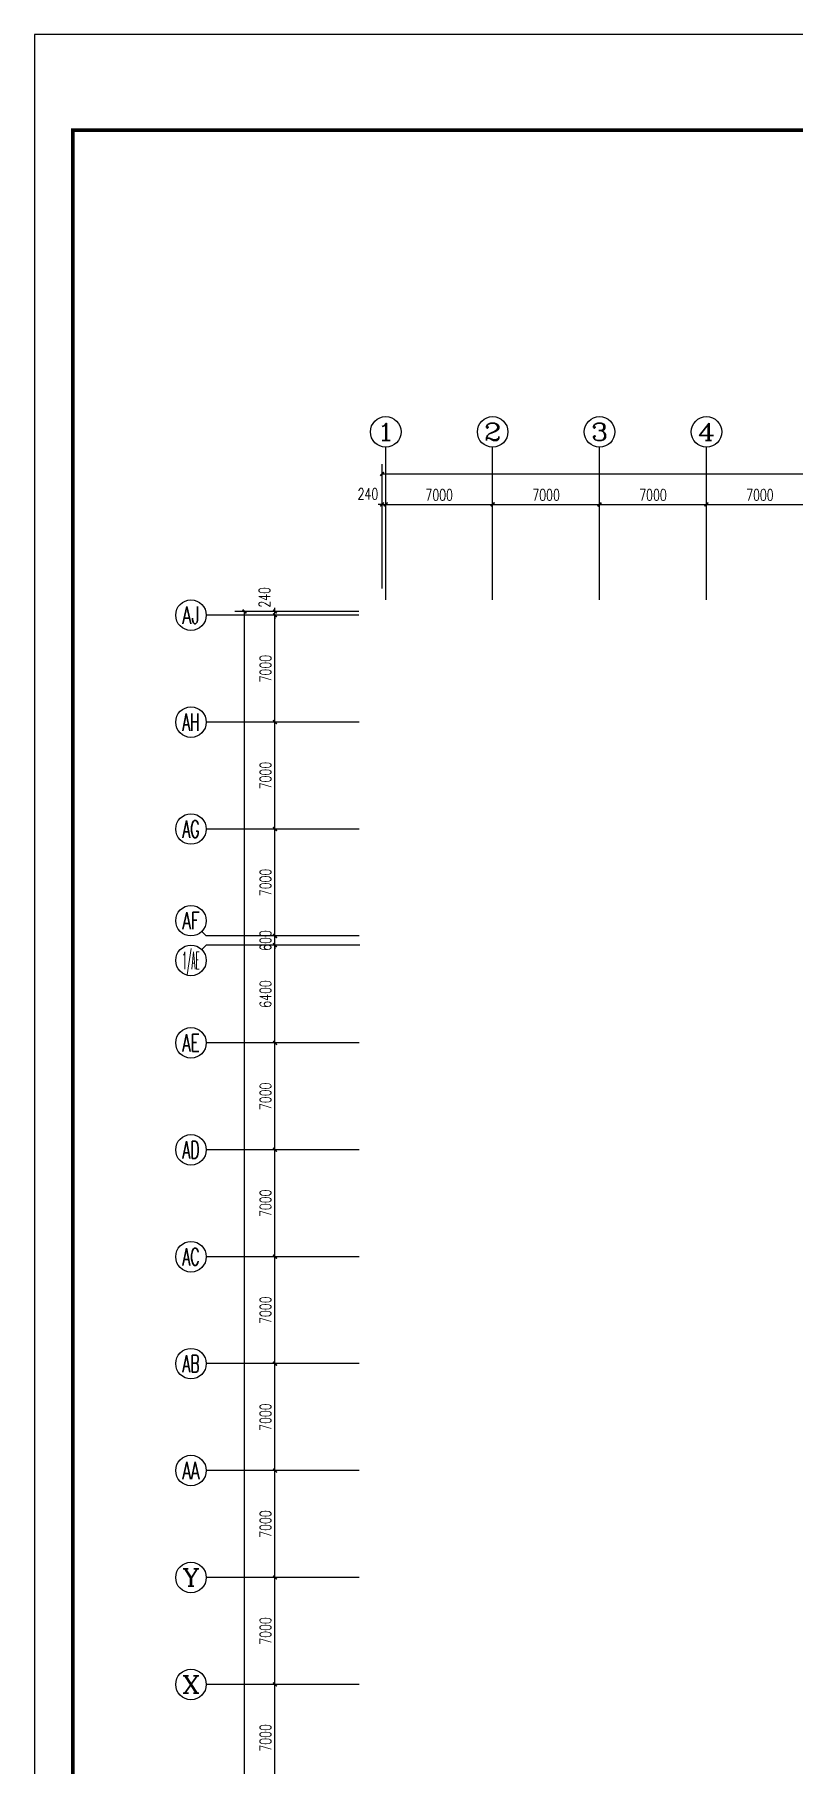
# Model space of a CAD drawing. Extents: x -496980 to 486425, y -292187 to -29437.
# Drawn here: x 177129 to 226873, y -142744 to -29437 of the extents above; entities that cross this region are included whole.
import ezdxf
from ezdxf.enums import TextEntityAlignment as Align

# ---------------------------------------------------------------- set-up
doc = ezdxf.new("R2010")
doc.units = 0
doc.header["$LTSCALE"] = 1000
doc.header["$MEASUREMENT"] = 0
for name, color, linetype in [('AXIS', 3, 'Continuous'), ('AXIS_TEXT', 7, 'Continuous'), ('PUB_TITLE', 4, 'Continuous')]:
    doc.layers.add(name, color=color, linetype=linetype)
doc.styles.add('_TCH_AXIS', font='COMPLEX', dxfattribs={"bigfont": 'GBCBIG'})
doc.styles.add('_TCH_DIM_T3', font='SIMPLEX', dxfattribs={"width": 0.705882, "bigfont": 'GBCBIG'})
doc.styles.add('COMPLEX', font='COMPLEX')
doc.dimstyles.new('_TCH_ARCH&&250', dxfattribs={"dimtxt": 743.75, "dimasz": 250, "dimexe": 625, "dimexo": 750, "dimgap": 250, "dimtad": 1, "dimdec": 0, "dimzin": 0, "dimdsep": 46, "dimtxsty": '_TCH_DIM_T3', "dimblk": 'ARCHTICK', "dimcen": 0.09, "dimclrt": 7, "dimazin": 2, "dimtfac": 1, "dimtdec": 0, "dimtix": 1, "dimtmove": 2, "dimatfit": 3, "dimfxl": 0, "dimtolj": 1, "dimtzin": 0, "dimarcsym": 0})

# ---------------------------------------------------------------- blocks, each defined once
blk = doc.blocks.new('_ArchTick')
at = {"color": 0, "linetype": 'ByBlock', "const_width": 0.4}
blk.add_lwpolyline([(-0.5, -0.5), (0.5, 0.5)], dxfattribs=at)
blk = doc.blocks.new('*D50')
at = {"layer": 'AXIS', "color": 0, "lineweight": -2}
for p, q in [((199877, -65694), (199877, -59569)), ((200117, -65694), (200117, -59569)), ((199877, -60194), (199627, -60194)), ((199877, -60194), (200117, -60194)), ((200117, -60194), (200367, -60194))]:
    blk.add_line(p, q, dxfattribs=at)
at = {"layer": 'Defpoints', "color": 0}
for p in [(200117, -60194), (199877, -66444), (200117, -66444)]:
    blk.add_point(p, dxfattribs=at)
at = {"layer": 'AXIS', "color": 0, "lineweight": -2, "xscale": 250, "yscale": 250, "zscale": 250}
blk.add_blockref('_ArchTick', (199877, -60194), dxfattribs=at)
at = {"layer": 'AXIS', "color": 0, "lineweight": -2, "xscale": 250, "yscale": 250, "zscale": 250, "rotation": 180}
blk.add_blockref('_ArchTick', (200117, -60194), dxfattribs=at)
at = {"layer": 'AXIS', "color": 7, "insert": (198952, -59507), "char_height": 743.8, "attachment_point": 5, "style": '_TCH_DIM_T3'}
blk.add_mtext('\\A1;240', dxfattribs=at)
blk = doc.blocks.new('*D51')
at = {"layer": 'AXIS', "color": 0, "lineweight": -2}
for p, q in [((200117, -65694), (200117, -59569)), ((207117, -65694), (207117, -59569)), ((200117, -60194), (207117, -60194))]:
    blk.add_line(p, q, dxfattribs=at)
at = {"layer": 'Defpoints', "color": 0}
for p in [(207117, -60194), (200117, -66444), (207117, -66444)]:
    blk.add_point(p, dxfattribs=at)
at = {"layer": 'AXIS', "color": 0, "lineweight": -2, "xscale": 250, "yscale": 250, "zscale": 250, "rotation": 180}
blk.add_blockref('_ArchTick', (200117, -60194), dxfattribs=at)
at = {"layer": 'AXIS', "color": 0, "lineweight": -2, "xscale": 250, "yscale": 250, "zscale": 250}
blk.add_blockref('_ArchTick', (207117, -60194), dxfattribs=at)
at = {"layer": 'AXIS', "color": 7, "insert": (203617, -59572), "char_height": 743.8, "attachment_point": 5, "style": '_TCH_DIM_T3'}
blk.add_mtext('\\A1;7000', dxfattribs=at)
blk = doc.blocks.new('*D52')
at = {"layer": 'AXIS', "color": 0, "lineweight": -2}
for p, q in [((207117, -65694), (207117, -59569)), ((214117, -65694), (214117, -59569)), ((207117, -60194), (214117, -60194))]:
    blk.add_line(p, q, dxfattribs=at)
at = {"layer": 'Defpoints', "color": 0}
for p in [(214117, -60194), (207117, -66444), (214117, -66444)]:
    blk.add_point(p, dxfattribs=at)
at = {"layer": 'AXIS', "color": 0, "lineweight": -2, "xscale": 250, "yscale": 250, "zscale": 250, "rotation": 180}
blk.add_blockref('_ArchTick', (207117, -60194), dxfattribs=at)
at = {"layer": 'AXIS', "color": 0, "lineweight": -2, "xscale": 250, "yscale": 250, "zscale": 250}
blk.add_blockref('_ArchTick', (214117, -60194), dxfattribs=at)
at = {"layer": 'AXIS', "color": 7, "insert": (210617, -59572), "char_height": 743.8, "attachment_point": 5, "style": '_TCH_DIM_T3'}
blk.add_mtext('\\A1;7000', dxfattribs=at)
blk = doc.blocks.new('*D53')
at = {"layer": 'AXIS', "color": 0, "lineweight": -2}
for p, q in [((214117, -65694), (214117, -59569)), ((221117, -65694), (221117, -59569)), ((214117, -60194), (221117, -60194))]:
    blk.add_line(p, q, dxfattribs=at)
at = {"layer": 'Defpoints', "color": 0}
for p in [(221117, -60194), (214117, -66444), (221117, -66444)]:
    blk.add_point(p, dxfattribs=at)
at = {"layer": 'AXIS', "color": 0, "lineweight": -2, "xscale": 250, "yscale": 250, "zscale": 250, "rotation": 180}
blk.add_blockref('_ArchTick', (214117, -60194), dxfattribs=at)
at = {"layer": 'AXIS', "color": 0, "lineweight": -2, "xscale": 250, "yscale": 250, "zscale": 250}
blk.add_blockref('_ArchTick', (221117, -60194), dxfattribs=at)
at = {"layer": 'AXIS', "color": 7, "insert": (217617, -59572), "char_height": 743.8, "attachment_point": 5, "style": '_TCH_DIM_T3'}
blk.add_mtext('\\A1;7000', dxfattribs=at)
blk = doc.blocks.new('*D54')
at = {"layer": 'AXIS', "color": 0, "lineweight": -2}
for p, q in [((221117, -65694), (221117, -59569)), ((228117, -65694), (228117, -59569)), ((221117, -60194), (228117, -60194))]:
    blk.add_line(p, q, dxfattribs=at)
at = {"layer": 'Defpoints', "color": 0}
for p in [(228117, -60194), (221117, -66444), (228117, -66444)]:
    blk.add_point(p, dxfattribs=at)
at = {"layer": 'AXIS', "color": 0, "lineweight": -2, "xscale": 250, "yscale": 250, "zscale": 250, "rotation": 180}
blk.add_blockref('_ArchTick', (221117, -60194), dxfattribs=at)
at = {"layer": 'AXIS', "color": 0, "lineweight": -2, "xscale": 250, "yscale": 250, "zscale": 250}
blk.add_blockref('_ArchTick', (228117, -60194), dxfattribs=at)
at = {"layer": 'AXIS', "color": 7, "insert": (224617, -59572), "char_height": 743.8, "attachment_point": 5, "style": '_TCH_DIM_T3'}
blk.add_mtext('\\A1;7000', dxfattribs=at)
blk = doc.blocks.new('*D67')
at = {"layer": 'AXIS', "color": 0, "lineweight": -2}
for p, q in [((199877, -65694), (199877, -57569)), ((305857, -65694), (305857, -57569)), ((199877, -58194), (305857, -58194))]:
    blk.add_line(p, q, dxfattribs=at)
at = {"layer": 'Defpoints', "color": 0}
for p in [(305857, -58194), (199877, -66444), (305857, -66444)]:
    blk.add_point(p, dxfattribs=at)
at = {"layer": 'AXIS', "color": 0, "lineweight": -2, "xscale": 250, "yscale": 250, "zscale": 250, "rotation": 180}
blk.add_blockref('_ArchTick', (199877, -58194), dxfattribs=at)
at = {"layer": 'AXIS', "color": 0, "lineweight": -2, "xscale": 250, "yscale": 250, "zscale": 250}
blk.add_blockref('_ArchTick', (305857, -58194), dxfattribs=at)
at = {"layer": 'AXIS', "color": 7, "insert": (252867, -57572), "char_height": 743.8, "attachment_point": 5, "style": '_TCH_DIM_T3'}
blk.add_mtext('\\A1;105980', dxfattribs=at)
blk = doc.blocks.new('*D133')
at = {"layer": 'AXIS', "color": 0, "lineweight": -2}
for p, q in [((198367, -137444), (192242, -137444)), ((192867, -144444), (192867, -137444)), ((198367, -144444), (192242, -144444))]:
    blk.add_line(p, q, dxfattribs=at)
at = {"layer": 'Defpoints', "color": 0}
for p in [(192867, -137444), (199117, -137444), (199117, -144444)]:
    blk.add_point(p, dxfattribs=at)
at = {"layer": 'AXIS', "color": 0, "lineweight": -2, "xscale": 250, "yscale": 250, "zscale": 250}
for p, rotation in [((192867, -137444), 90), ((192867, -144444), 270)]:
    blk.add_blockref('_ArchTick', p, dxfattribs=dict(at, rotation=rotation))
at = {"layer": 'AXIS', "color": 7, "insert": (192245, -140944), "char_height": 743.8, "attachment_point": 5, "rotation": 90, "style": '_TCH_DIM_T3'}
blk.add_mtext('\\A1;7000', dxfattribs=at)
blk = doc.blocks.new('*D134')
at = {"layer": 'AXIS', "color": 0, "lineweight": -2}
for p, q in [((198367, -130444), (192242, -130444)), ((192867, -137444), (192867, -130444)), ((198367, -137444), (192242, -137444))]:
    blk.add_line(p, q, dxfattribs=at)
at = {"layer": 'Defpoints', "color": 0}
for p in [(192867, -130444), (199117, -130444), (199117, -137444)]:
    blk.add_point(p, dxfattribs=at)
at = {"layer": 'AXIS', "color": 0, "lineweight": -2, "xscale": 250, "yscale": 250, "zscale": 250}
for p, rotation in [((192867, -130444), 90), ((192867, -137444), 270)]:
    blk.add_blockref('_ArchTick', p, dxfattribs=dict(at, rotation=rotation))
at = {"layer": 'AXIS', "color": 7, "insert": (192245, -133944), "char_height": 743.8, "attachment_point": 5, "rotation": 90, "style": '_TCH_DIM_T3'}
blk.add_mtext('\\A1;7000', dxfattribs=at)
blk = doc.blocks.new('*D135')
at = {"layer": 'AXIS', "color": 0, "lineweight": -2}
for p, q in [((198367, -123444), (192242, -123444)), ((192867, -130444), (192867, -123444)), ((198367, -130444), (192242, -130444))]:
    blk.add_line(p, q, dxfattribs=at)
at = {"layer": 'Defpoints', "color": 0}
for p in [(192867, -123444), (199117, -123444), (199117, -130444)]:
    blk.add_point(p, dxfattribs=at)
at = {"layer": 'AXIS', "color": 0, "lineweight": -2, "xscale": 250, "yscale": 250, "zscale": 250}
for p, rotation in [((192867, -123444), 90), ((192867, -130444), 270)]:
    blk.add_blockref('_ArchTick', p, dxfattribs=dict(at, rotation=rotation))
at = {"layer": 'AXIS', "color": 7, "insert": (192245, -126944), "char_height": 743.8, "attachment_point": 5, "rotation": 90, "style": '_TCH_DIM_T3'}
blk.add_mtext('\\A1;7000', dxfattribs=at)
blk = doc.blocks.new('*D136')
at = {"layer": 'AXIS', "color": 0, "lineweight": -2}
for p, q in [((198367, -116444), (192242, -116444)), ((192867, -123444), (192867, -116444)), ((198367, -123444), (192242, -123444))]:
    blk.add_line(p, q, dxfattribs=at)
at = {"layer": 'Defpoints', "color": 0}
for p in [(192867, -116444), (199117, -116444), (199117, -123444)]:
    blk.add_point(p, dxfattribs=at)
at = {"layer": 'AXIS', "color": 0, "lineweight": -2, "xscale": 250, "yscale": 250, "zscale": 250}
for p, rotation in [((192867, -116444), 90), ((192867, -123444), 270)]:
    blk.add_blockref('_ArchTick', p, dxfattribs=dict(at, rotation=rotation))
at = {"layer": 'AXIS', "color": 7, "insert": (192245, -119944), "char_height": 743.8, "attachment_point": 5, "rotation": 90, "style": '_TCH_DIM_T3'}
blk.add_mtext('\\A1;7000', dxfattribs=at)
blk = doc.blocks.new('*D137')
at = {"layer": 'AXIS', "color": 0, "lineweight": -2}
for p, q in [((198367, -109444), (192242, -109444)), ((192867, -116444), (192867, -109444)), ((198367, -116444), (192242, -116444))]:
    blk.add_line(p, q, dxfattribs=at)
at = {"layer": 'Defpoints', "color": 0}
for p in [(192867, -109444), (199117, -109444), (199117, -116444)]:
    blk.add_point(p, dxfattribs=at)
at = {"layer": 'AXIS', "color": 0, "lineweight": -2, "xscale": 250, "yscale": 250, "zscale": 250}
for p, rotation in [((192867, -109444), 90), ((192867, -116444), 270)]:
    blk.add_blockref('_ArchTick', p, dxfattribs=dict(at, rotation=rotation))
at = {"layer": 'AXIS', "color": 7, "insert": (192245, -112944), "char_height": 743.8, "attachment_point": 5, "rotation": 90, "style": '_TCH_DIM_T3'}
blk.add_mtext('\\A1;7000', dxfattribs=at)
blk = doc.blocks.new('*D138')
at = {"layer": 'AXIS', "color": 0, "lineweight": -2}
for p, q in [((198367, -102444), (192242, -102444)), ((192867, -109444), (192867, -102444)), ((198367, -109444), (192242, -109444))]:
    blk.add_line(p, q, dxfattribs=at)
at = {"layer": 'Defpoints', "color": 0}
for p in [(192867, -102444), (199117, -102444), (199117, -109444)]:
    blk.add_point(p, dxfattribs=at)
at = {"layer": 'AXIS', "color": 0, "lineweight": -2, "xscale": 250, "yscale": 250, "zscale": 250}
for p, rotation in [((192867, -102444), 90), ((192867, -109444), 270)]:
    blk.add_blockref('_ArchTick', p, dxfattribs=dict(at, rotation=rotation))
at = {"layer": 'AXIS', "color": 7, "insert": (192245, -105944), "char_height": 743.8, "attachment_point": 5, "rotation": 90, "style": '_TCH_DIM_T3'}
blk.add_mtext('\\A1;7000', dxfattribs=at)
blk = doc.blocks.new('*D139')
at = {"layer": 'AXIS', "color": 0, "lineweight": -2}
for p, q in [((198367, -95444), (192242, -95444)), ((192867, -102444), (192867, -95444)), ((198367, -102444), (192242, -102444))]:
    blk.add_line(p, q, dxfattribs=at)
at = {"layer": 'Defpoints', "color": 0}
for p in [(192867, -95444), (199117, -95444), (199117, -102444)]:
    blk.add_point(p, dxfattribs=at)
at = {"layer": 'AXIS', "color": 0, "lineweight": -2, "xscale": 250, "yscale": 250, "zscale": 250}
for p, rotation in [((192867, -95444), 90), ((192867, -102444), 270)]:
    blk.add_blockref('_ArchTick', p, dxfattribs=dict(at, rotation=rotation))
at = {"layer": 'AXIS', "color": 7, "insert": (192245, -98944), "char_height": 743.8, "attachment_point": 5, "rotation": 90, "style": '_TCH_DIM_T3'}
blk.add_mtext('\\A1;7000', dxfattribs=at)
blk = doc.blocks.new('*D140')
at = {"layer": 'AXIS', "color": 0, "lineweight": -2}
for p, q in [((198367, -89044), (192242, -89044)), ((192867, -95444), (192867, -89044)), ((198367, -95444), (192242, -95444))]:
    blk.add_line(p, q, dxfattribs=at)
at = {"layer": 'Defpoints', "color": 0}
for p in [(192867, -89044), (199117, -89044), (199117, -95444)]:
    blk.add_point(p, dxfattribs=at)
at = {"layer": 'AXIS', "color": 0, "lineweight": -2, "xscale": 250, "yscale": 250, "zscale": 250}
for p, rotation in [((192867, -89044), 90), ((192867, -95444), 270)]:
    blk.add_blockref('_ArchTick', p, dxfattribs=dict(at, rotation=rotation))
at = {"layer": 'AXIS', "color": 7, "insert": (192245, -92244), "char_height": 743.8, "attachment_point": 5, "rotation": 90, "style": '_TCH_DIM_T3'}
blk.add_mtext('\\A1;6400', dxfattribs=at)
blk = doc.blocks.new('*D141')
at = {"layer": 'AXIS', "color": 0, "lineweight": -2}
for p, q in [((192867, -88444), (192867, -88194)), ((198367, -88444), (192242, -88444)), ((198367, -89044), (192242, -89044)), ((192867, -89044), (192867, -88444)), ((192867, -89044), (192867, -89294))]:
    blk.add_line(p, q, dxfattribs=at)
at = {"layer": 'Defpoints', "color": 0}
for p in [(192867, -88444), (199117, -88444), (199117, -89044)]:
    blk.add_point(p, dxfattribs=at)
at = {"layer": 'AXIS', "color": 0, "lineweight": -2, "xscale": 250, "yscale": 250, "zscale": 250}
for p, rotation in [((192867, -88444), 270), ((192867, -89044), 90)]:
    blk.add_blockref('_ArchTick', p, dxfattribs=dict(at, rotation=rotation))
at = {"layer": 'AXIS', "color": 7, "insert": (192245, -88744), "char_height": 743.8, "attachment_point": 5, "rotation": 90, "style": '_TCH_DIM_T3'}
blk.add_mtext('\\A1;600', dxfattribs=at)
blk = doc.blocks.new('*D142')
at = {"layer": 'AXIS', "color": 0, "lineweight": -2}
for p, q in [((198367, -81444), (192242, -81444)), ((192867, -88444), (192867, -81444)), ((198367, -88444), (192242, -88444))]:
    blk.add_line(p, q, dxfattribs=at)
at = {"layer": 'Defpoints', "color": 0}
for p in [(192867, -81444), (199117, -81444), (199117, -88444)]:
    blk.add_point(p, dxfattribs=at)
at = {"layer": 'AXIS', "color": 0, "lineweight": -2, "xscale": 250, "yscale": 250, "zscale": 250}
for p, rotation in [((192867, -81444), 90), ((192867, -88444), 270)]:
    blk.add_blockref('_ArchTick', p, dxfattribs=dict(at, rotation=rotation))
at = {"layer": 'AXIS', "color": 7, "insert": (192245, -84944), "char_height": 743.8, "attachment_point": 5, "rotation": 90, "style": '_TCH_DIM_T3'}
blk.add_mtext('\\A1;7000', dxfattribs=at)
blk = doc.blocks.new('*D143')
at = {"layer": 'AXIS', "color": 0, "lineweight": -2}
for p, q in [((198367, -74444), (192242, -74444)), ((192867, -81444), (192867, -74444)), ((198367, -81444), (192242, -81444))]:
    blk.add_line(p, q, dxfattribs=at)
at = {"layer": 'Defpoints', "color": 0}
for p in [(192867, -74444), (199117, -74444), (199117, -81444)]:
    blk.add_point(p, dxfattribs=at)
at = {"layer": 'AXIS', "color": 0, "lineweight": -2, "xscale": 250, "yscale": 250, "zscale": 250}
for p, rotation in [((192867, -74444), 90), ((192867, -81444), 270)]:
    blk.add_blockref('_ArchTick', p, dxfattribs=dict(at, rotation=rotation))
at = {"layer": 'AXIS', "color": 7, "insert": (192245, -77944), "char_height": 743.8, "attachment_point": 5, "rotation": 90, "style": '_TCH_DIM_T3'}
blk.add_mtext('\\A1;7000', dxfattribs=at)
blk = doc.blocks.new('*D144')
at = {"layer": 'AXIS', "color": 0, "lineweight": -2}
for p, q in [((198367, -67444), (192242, -67444)), ((192867, -74444), (192867, -67444)), ((198367, -74444), (192242, -74444))]:
    blk.add_line(p, q, dxfattribs=at)
at = {"layer": 'Defpoints', "color": 0}
for p in [(192867, -67444), (199117, -67444), (199117, -74444)]:
    blk.add_point(p, dxfattribs=at)
at = {"layer": 'AXIS', "color": 0, "lineweight": -2, "xscale": 250, "yscale": 250, "zscale": 250}
for p, rotation in [((192867, -67444), 90), ((192867, -74444), 270)]:
    blk.add_blockref('_ArchTick', p, dxfattribs=dict(at, rotation=rotation))
at = {"layer": 'AXIS', "color": 7, "insert": (192245, -70944), "char_height": 743.8, "attachment_point": 5, "rotation": 90, "style": '_TCH_DIM_T3'}
blk.add_mtext('\\A1;7000', dxfattribs=at)
blk = doc.blocks.new('*D145')
at = {"layer": 'AXIS', "color": 0, "lineweight": -2}
for p, q in [((198367, -67204), (192242, -67204)), ((198367, -67444), (192242, -67444)), ((192867, -67204), (192867, -66954)), ((192867, -67444), (192867, -67204)), ((192867, -67444), (192867, -67694))]:
    blk.add_line(p, q, dxfattribs=at)
at = {"layer": 'Defpoints', "color": 0}
for p in [(192867, -67204), (199117, -67204), (199117, -67444)]:
    blk.add_point(p, dxfattribs=at)
at = {"layer": 'AXIS', "color": 0, "lineweight": -2, "xscale": 250, "yscale": 250, "zscale": 250}
for p, rotation in [((192867, -67204), 270), ((192867, -67444), 90)]:
    blk.add_blockref('_ArchTick', p, dxfattribs=dict(at, rotation=rotation))
at = {"layer": 'AXIS', "color": 7, "insert": (192180, -66279), "char_height": 743.8, "attachment_point": 5, "rotation": 90, "style": '_TCH_DIM_T3'}
blk.add_mtext('\\A1;240', dxfattribs=at)
blk = doc.blocks.new('*D146')
at = {"layer": 'AXIS', "color": 0, "lineweight": -2}
for p, q in [((198367, -67204), (190242, -67204)), ((190867, -249684), (190867, -67204)), ((198367, -249684), (190242, -249684))]:
    blk.add_line(p, q, dxfattribs=at)
at = {"layer": 'Defpoints', "color": 0}
for p in [(190867, -67204), (199117, -67204), (199117, -249684)]:
    blk.add_point(p, dxfattribs=at)
at = {"layer": 'AXIS', "color": 0, "lineweight": -2, "xscale": 250, "yscale": 250, "zscale": 250}
for p, rotation in [((190867, -67204), 90), ((190867, -249684), 270)]:
    blk.add_blockref('_ArchTick', p, dxfattribs=dict(at, rotation=rotation))
at = {"layer": 'AXIS', "color": 7, "insert": (190245, -158444), "char_height": 743.8, "attachment_point": 5, "rotation": 90, "style": '_TCH_DIM_T3'}
blk.add_mtext('\\A1;182480', dxfattribs=at)
blk = doc.blocks.new('_AXISO')
blk.add_circle((0, 0), 0.5)
at = {"layer": 'AXIS_TEXT', "style": 'COMPLEX', "width": 1.041667}
blk.add_attdef('A', text='', height=0.56, dxfattribs=at).set_placement((-0.25, -0.28), (0.25, -0.28), align=Align.FIT)

msp = doc.modelspace()

# ---------------------------------------------------------------- linework, layer by layer
at = {"layer": 'AXIS'}
for p, q in [((200117.3, -66444.2), (200117.3, -56444.2)), ((207117.3, -66444.2), (207117.3, -56444.2)), ((214117.3, -66444.2), (214117.3, -56444.2)), ((221117.3, -66444.2), (221117.3, -56444.2)), ((198367.3, -67444.2), (188367.3, -67444.3)), ((198367.4, -74444.2), (188367.4, -74444.3)), ((198367.5, -81444.2), (188367.5, -81444.3)), ((188074.6, -88151.4), (188367.5, -88444.3)), ((188074.6, -89337.1), (188367.5, -89044.2)), ((198367.5, -88444.2), (188367.5, -88444.3)), ((198429.6, -89044.2), (188367.5, -89044.2)), ((198367.6, -95444.2), (188367.6, -95444.3)), ((198367.6, -102444.2), (188367.6, -102444.3)), ((198367.7, -109444.2), (188367.7, -109444.3)), ((198367.8, -116444.2), (188367.8, -116444.3)), ((198367.8, -123444.2), (188367.8, -123444.3)), ((198367.9, -130444.2), (188367.9, -130444.3)), ((198367.9, -137444.2), (188367.9, -137444.3))]:
    msp.add_line(p, q, dxfattribs=at)
at = {"layer": 'PUB_TITLE'}
msp.add_lwpolyline([(177129, -29436.9), (177129, -292186.9), (325629, -292186.9), (325629, -29436.9)], close=True, dxfattribs=at)
at = {"layer": 'PUB_TITLE', "const_width": 250}
msp.add_lwpolyline([(179629, -35686.9), (179629, -289686.9), (323129, -289686.9), (323129, -35686.9)], close=True, dxfattribs=at)

# ---------------------------------------------------------------- block references
at = {"layer": 'AXIS'}
ref = msp.add_blockref('_AXISO', (200117.3, -55444.2), dxfattribs=dict(at, xscale=2000, yscale=2000, zscale=2000))
ref.add_attrib('A', '1', dxfattribs={"layer": 'AXIS_TEXT', "height": 1131.4, "style": '_TCH_AXIS', "width": 2.333333}).set_placement((199551.7, -56009.9), (200683, -56009.9), align=Align.FIT)
ref = msp.add_blockref('_AXISO', (207117.3, -55444.2), dxfattribs=dict(at, xscale=2000, yscale=2000, zscale=2000))
ref.add_attrib('A', '2', dxfattribs={"layer": 'AXIS_TEXT', "height": 1131.4, "style": '_TCH_AXIS', "width": 1.5}).set_placement((206551.7, -56009.9), (207683, -56009.9), align=Align.FIT)
ref = msp.add_blockref('_AXISO', (214117.3, -55444.2), dxfattribs=dict(at, xscale=2000, yscale=2000, zscale=2000))
ref.add_attrib('A', '3', dxfattribs={"layer": 'AXIS_TEXT', "height": 1131.4, "style": '_TCH_AXIS', "width": 1.5}).set_placement((213551.7, -56009.9), (214683, -56009.9), align=Align.FIT)
ref = msp.add_blockref('_AXISO', (221117.3, -55444.2), dxfattribs=dict(at, xscale=2000, yscale=2000, zscale=2000))
ref.add_attrib('A', '4', dxfattribs={"layer": 'AXIS_TEXT', "height": 1131.4, "style": '_TCH_AXIS', "width": 1.3125}).set_placement((220551.7, -56009.9), (221683, -56009.9), align=Align.FIT)
ref = msp.add_blockref('_AXISO', (187367.3, -67444.3), dxfattribs=dict(at, xscale=2000, yscale=2000, zscale=2000))
ref.add_attrib('A', 'AJ', dxfattribs={"layer": 'AXIS_TEXT', "height": 1131.37, "style": '_TCH_AXIS', "width": 0.65625}).set_placement((186801.7, -68010), (187933, -68010), align=Align.FIT)
ref = msp.add_blockref('_AXISO', (187367.4, -74444.3), dxfattribs=dict(at, xscale=2000, yscale=2000, zscale=2000))
ref.add_attrib('A', 'AH', dxfattribs={"layer": 'AXIS_TEXT', "height": 1131.37, "style": '_TCH_AXIS', "width": 0.512195}).set_placement((186801.7, -75010), (187933.1, -75010), align=Align.FIT)
ref = msp.add_blockref('_AXISO', (187367.5, -81444.3), dxfattribs=dict(at, xscale=2000, yscale=2000, zscale=2000))
ref.add_attrib('A', 'AG', dxfattribs={"layer": 'AXIS_TEXT', "height": 1131.37, "style": '_TCH_AXIS', "width": 0.538462}).set_placement((186801.8, -82010), (187933.1, -82010), align=Align.FIT)
ref = msp.add_blockref('_AXISO', (187367.5, -87444.3), dxfattribs=dict(at, xscale=2000, yscale=2000, zscale=2000))
ref.add_attrib('A', 'AF', dxfattribs={"layer": 'AXIS_TEXT', "height": 1131.37, "style": '_TCH_AXIS', "width": 0.567568}).set_placement((186801.8, -88010), (187933.2, -88010), align=Align.FIT)
ref = msp.add_blockref('_AXISO', (187367.5, -90044.2), dxfattribs=dict(at, xscale=2000, yscale=2000, zscale=2000))
ref.add_attrib('A', '1/AE', dxfattribs={"layer": 'AXIS_TEXT', "height": 1131.37, "style": '_TCH_AXIS', "width": 0.283784}).set_placement((186801.8, -90609.9), (187933.2, -90609.9), align=Align.FIT)
ref = msp.add_blockref('_AXISO', (187367.6, -95444.3), dxfattribs=dict(at, xscale=2000, yscale=2000, zscale=2000))
ref.add_attrib('A', 'AE', dxfattribs={"layer": 'AXIS_TEXT', "height": 1131.37, "style": '_TCH_AXIS', "width": 0.567568}).set_placement((186801.9, -96010), (187933.3, -96010), align=Align.FIT)
ref = msp.add_blockref('_AXISO', (187367.6, -102444.3), dxfattribs=dict(at, xscale=2000, yscale=2000, zscale=2000))
ref.add_attrib('A', 'AD', dxfattribs={"layer": 'AXIS_TEXT', "height": 1131.37, "style": '_TCH_AXIS', "width": 0.552632}).set_placement((186802, -103010), (187933.3, -103010), align=Align.FIT)
ref = msp.add_blockref('_AXISO', (187367.7, -109444.3), dxfattribs=dict(at, xscale=2000, yscale=2000, zscale=2000))
ref.add_attrib('A', 'AC', dxfattribs={"layer": 'AXIS_TEXT', "height": 1131.37, "style": '_TCH_AXIS', "width": 0.583333}).set_placement((186802, -110010), (187933.4, -110010), align=Align.FIT)
ref = msp.add_blockref('_AXISO', (187367.8, -116444.3), dxfattribs=dict(at, xscale=2000, yscale=2000, zscale=2000))
ref.add_attrib('A', 'AB', dxfattribs={"layer": 'AXIS_TEXT', "height": 1131.37, "style": '_TCH_AXIS', "width": 0.552632}).set_placement((186802.1, -117010), (187933.4, -117010), align=Align.FIT)
ref = msp.add_blockref('_AXISO', (187367.8, -123444.3), dxfattribs=dict(at, xscale=2000, yscale=2000, zscale=2000))
ref.add_attrib('A', 'AA', dxfattribs={"layer": 'AXIS_TEXT', "height": 1131.37, "style": '_TCH_AXIS', "width": 0.538462}).set_placement((186802.1, -124010), (187933.5, -124010), align=Align.FIT)
ref = msp.add_blockref('_AXISO', (187367.9, -130444.3), dxfattribs=dict(at, xscale=2000, yscale=2000, zscale=2000))
ref.add_attrib('A', 'Y', dxfattribs={"layer": 'AXIS_TEXT', "height": 1131.4, "style": '_TCH_AXIS', "width": 1.105263}).set_placement((186802.2, -131010), (187933.6, -131010), align=Align.FIT)
ref = msp.add_blockref('_AXISO', (187367.9, -137444.3), dxfattribs=dict(at, xscale=2000, yscale=2000, zscale=2000))
ref.add_attrib('A', 'X', dxfattribs={"layer": 'AXIS_TEXT', "height": 1131.4, "style": '_TCH_AXIS', "width": 1.166667}).set_placement((186802.2, -138010), (187933.6, -138010), align=Align.FIT)

# ---------------------------------------------------------------- dimensions: what is measured, and where the dimension line sits
for p1, p2, distance, picture, middle in [((199877.3, -66444.2), (305857.3, -66444.2), 8250, '*D67', (252867.3, -57572.3)), ((200117.3, -66444.2), (207117.3, -66444.2), 6250, '*D51', (203617.3, -59572.3)), ((207117.3, -66444.2), (214117.3, -66444.2), 6250, '*D52', (210617.3, -59572.3)), ((214117.3, -66444.2), (221117.3, -66444.2), 6250, '*D53', (217617.3, -59572.3)), ((221117.3, -66444.2), (228117.3, -66444.2), 6250, '*D54', (224617.3, -59572.3)), ((199117.3, -249684.2), (199117.3, -67204.2), 8250, '*D146', (190245.5, -158444.2)), ((199117.3, -74444.2), (199117.3, -67444.2), 6250, '*D144', (192245.5, -70944.2)), ((199117.3, -81444.2), (199117.3, -74444.2), 6250, '*D143', (192245.5, -77944.2)), ((199117.3, -88444.2), (199117.3, -81444.2), 6250, '*D142', (192245.5, -84944.2)), ((199117.3, -89044.2), (199117.3, -88444.2), 6250, '*D141', (192245.5, -88744.2)), ((199117.3, -95444.2), (199117.3, -89044.2), 6250, '*D140', (192245.5, -92244.2)), ((199117.3, -102444.2), (199117.3, -95444.2), 6250, '*D139', (192245.5, -98944.2)), ((199117.3, -109444.2), (199117.3, -102444.2), 6250, '*D138', (192245.5, -105944.2)), ((199117.3, -116444.2), (199117.3, -109444.2), 6250, '*D137', (192245.5, -112944.2)), ((199117.3, -123444.2), (199117.3, -116444.2), 6250, '*D136', (192245.5, -119944.2)), ((199117.3, -130444.2), (199117.3, -123444.2), 6250, '*D135', (192245.5, -126944.2)), ((199117.3, -137444.2), (199117.3, -130444.2), 6250, '*D134', (192245.5, -133944.2)), ((199117.3, -144444.2), (199117.3, -137444.2), 6250, '*D133', (192245.5, -140944.2))]:
    dim = msp.add_aligned_dim(p1=p1, p2=p2, distance=distance, dimstyle='_TCH_ARCH&&250', dxfattribs=at)
    dim.commit()
    dim.dimension.update_dxf_attribs({"geometry": picture, "text_midpoint": middle})
for base, p1, p2, angle, picture, middle in [((200117.3, -60194.2), (199877.3, -66444.2), (200117.3, -66444.2), 0, '*D50', (198952.3, -59506.7)), ((192867.3, -67204.2), (199117.3, -67444.2), (199117.3, -67204.2), 90, '*D145', (192179.8, -66279.2))]:
    dim = msp.add_linear_dim(base=base, p1=p1, p2=p2, angle=angle, dimstyle='_TCH_ARCH&&250', dxfattribs=at)
    dim.commit()
    dim.dimension.update_dxf_attribs({"geometry": picture, "text_midpoint": middle, "dimtype": 129})

doc.saveas('drawing.dxf')
